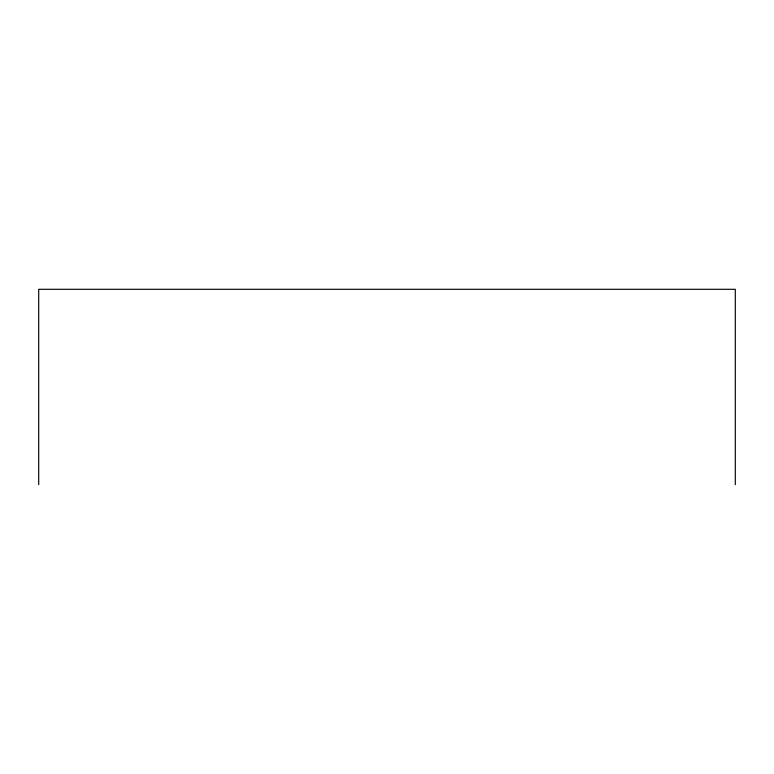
<?xml version="1.0" encoding="UTF-8"?>
<svg xmlns="http://www.w3.org/2000/svg" width="774" height="774" viewBox="0 0 774 774"><rect width="100%" height="100%" fill="white"/><g stroke="black" fill="none" stroke-linecap="round" stroke-linejoin="round"><path stroke-width="1.16" d="M735.3 484.698L735.3 289.302L38.7 289.302L38.7 484.698"/></g></svg>
